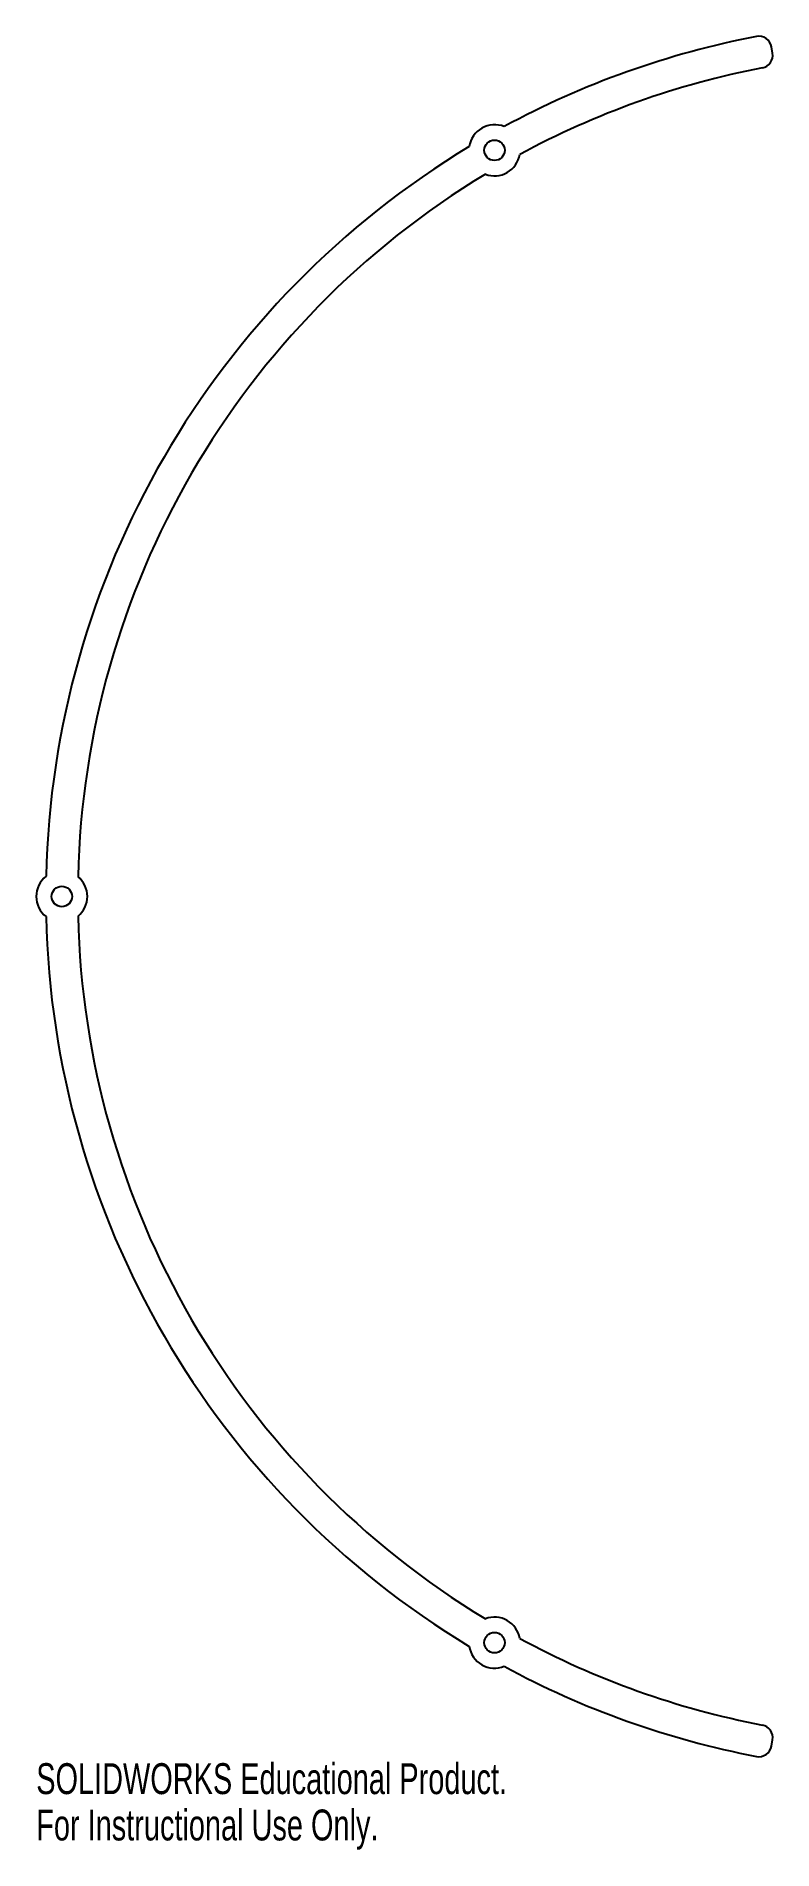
# Model space of a CAD drawing. Header units: millimetres. Extents: x -139 to -23, y -149 to 135.
import ezdxf

# ---------------------------------------------------------------- set-up
doc = ezdxf.new("R2010")
doc.units = ezdxf.units.MM
doc.styles.add('SLDTEXTSTYLE0', font='TXT', dxfattribs={"width": 0.7})

msp = doc.modelspace()

# ---------------------------------------------------------------- linework, layer by layer
at = {"color": 7, "linetype": 'Continuous', "lineweight": 25}
for p, q in [((-23.27, 131.95), (-23.44, 132.93)), ((-23.44, -132.93), (-23.27, -131.95))]:
    msp.add_line(p, q, dxfattribs=at)
for centre in [(-66.78, 116.75), (-134.5, 0), (-66.78, -116.75)]:
    msp.add_circle(centre, 1.6, dxfattribs=at)
for centre, radius, start, end in [((0, 0), 137, 100.8489, 118.4507), ((-25.41, 132.59), 2, 10, 100.8489), ((-25.24, 131.6), 2, 280.8552, 10), ((0, 0), 132, 100.8552, 118.4259), ((-66.78, 116.75), 4, 67.7888, 171.7485), ((0, 0), 137, 121.0867, 178.682), ((-66.78, 116.75), 4, 249.1191, 350.4183), ((0, 0), 132, 121.1114, 178.6573), ((-134.5, 0), 4, 128.0202, 231.9798), ((-134.5, 0), 4, 309.3504, 50.6496), ((0, 0), 137, 181.318, 238.9133), ((0, 0), 132, 181.3427, 238.8886), ((-66.78, -116.75), 4, 9.5817, 110.8809), ((0, 0), 132, 241.5741, 259.1448), ((-66.78, -116.75), 4, 188.2515, 292.2112), ((0, 0), 137, 241.5493, 259.1511), ((-25.24, -131.6), 2, 350, 79.1448), ((-25.41, -132.59), 2, 259.1511, 350)]:
    msp.add_arc(centre, radius, start, end, dxfattribs=at)

# ---------------------------------------------------------------- texts
at = {"color": 7, "linetype": 'Continuous', "char_height": 4.8336, "attachment_point": 1, "style": 'SLDTEXTSTYLE0'}
for s, insert in [('SOLIDWORKS Educational Product.', (-138.5, -135.61)), ('For Instructional Use Only.', (-138.5, -142.86))]:
    msp.add_mtext(s, dxfattribs=dict(at, insert=insert))

doc.saveas('drawing.dxf')
